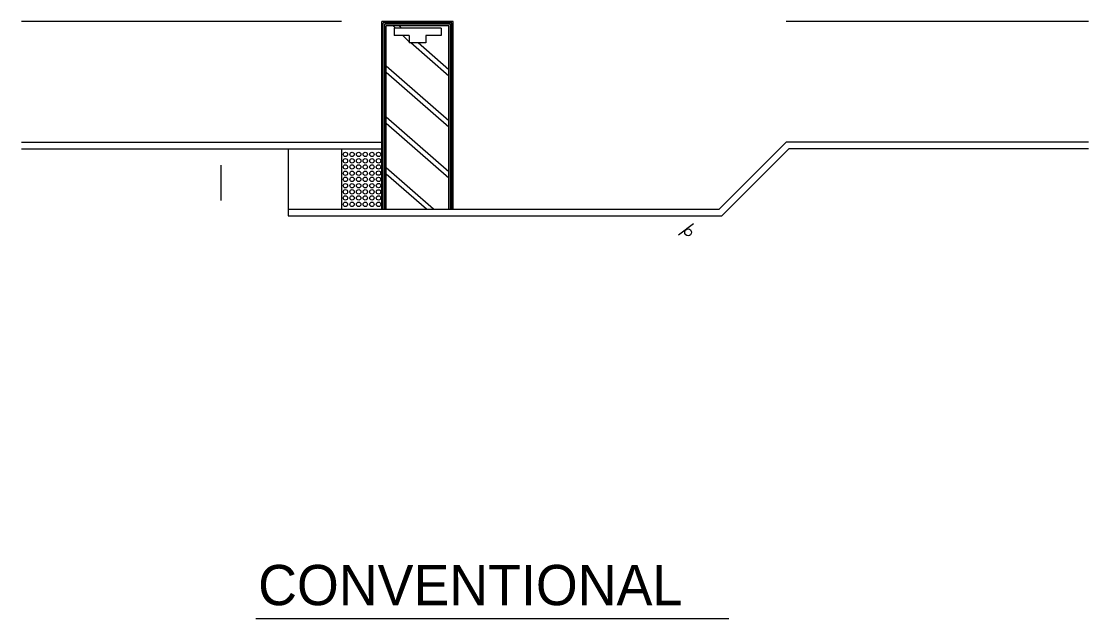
# Model space of a CAD drawing. Extents: x -1640 to -1302, y 567 to 628.
# Drawn here: x -1639.6 to -1560, y 575.9 to 620.4 of the extents above; entities that cross this region are included whole.
import ezdxf

# ---------------------------------------------------------------- set-up
doc = ezdxf.new("R2010")
doc.units = 0
doc.layers.add('mc_MISC-CONST-anno', color=7, linetype='Continuous')
doc.layers.add('mc_SIDEWALK', color=7, linetype='Continuous')

msp = doc.modelspace()

# ---------------------------------------------------------------- linework, layer by layer
at = {"layer": 'mc_MISC-CONST-anno'}
msp.add_line((-1622.127, 575.89), (-1586.841, 575.89), dxfattribs=at)
at = {"layer": 'mc_SIDEWALK'}
for p, q in [((-1615.727, 620.413), (-1639.629, 620.413)), ((-1607.392, 620.413), (-1612.725, 620.413)), ((-1612.725, 606.413), (-1612.725, 620.413)), ((-1612.617, 606.413), (-1612.617, 620.313)), ((-1607.5, 620.305), (-1612.617, 620.305)), ((-1612.559, 620.338), (-1612.559, 620.285)), ((-1612.509, 606.413), (-1612.509, 620.197)), ((-1607.609, 620.197), (-1612.509, 620.197)), ((-1607.725, 620.08), (-1612.392, 620.08)), ((-1612.392, 606.413), (-1612.392, 620.08)), ((-1611.719, 619.915), (-1611.884, 620.08)), ((-1608.298, 619.915), (-1611.819, 619.915)), ((-1611.819, 619.915), (-1611.819, 619.363)), ((-1611.248, 619.915), (-1611.413, 620.08)), ((-1608.298, 619.915), (-1608.298, 619.363)), ((-1607.725, 606.413), (-1607.725, 620.08)), ((-1607.609, 606.413), (-1607.609, 620.197)), ((-1607.559, 620.341), (-1607.559, 620.285)), ((-1607.5, 606.413), (-1607.5, 620.305)), ((-1607.392, 606.413), (-1607.392, 620.413)), ((-1559.98, 620.413), (-1582.559, 620.413)), ((-1610.683, 619.363), (-1611.819, 619.363)), ((-1610.683, 618.879), (-1611.167, 619.363)), ((-1610.683, 619.363), (-1610.683, 618.811)), ((-1608.298, 619.363), (-1609.434, 619.363)), ((-1609.434, 619.363), (-1609.434, 618.811)), ((-1609.434, 618.811), (-1610.683, 618.811)), ((-1607.725, 616.334), (-1610.568, 618.811)), ((-1607.725, 616.805), (-1610.027, 618.811)), ((-1607.725, 612.996), (-1612.392, 617.063)), ((-1607.725, 612.525), (-1612.392, 616.591)), ((-1607.725, 609.209), (-1612.392, 613.276)), ((-1607.725, 608.737), (-1612.392, 612.804)), ((-1639.629, 611.413), (-1612.725, 611.413)), ((-1639.629, 610.913), (-1612.725, 610.913)), ((-1619.727, 610.913), (-1619.727, 605.913)), ((-1615.727, 610.913), (-1615.727, 606.413)), ((-1582.559, 611.413), (-1587.559, 606.413)), ((-1582.352, 610.913), (-1587.352, 605.913)), ((-1559.98, 611.413), (-1582.559, 611.413)), ((-1559.98, 610.913), (-1582.352, 610.913)), ((-1612.727, 610.665), (-1612.727, 606.665)), ((-1624.727, 607.065), (-1624.727, 609.693)), ((-1608.863, 606.413), (-1612.392, 609.488)), ((-1609.404, 606.413), (-1612.392, 609.017)), ((-1619.727, 606.413), (-1587.559, 606.413)), ((-1619.727, 605.913), (-1587.352, 605.913)), ((-1589.469, 605.313), (-1590.59, 604.475))]:
    msp.add_line(p, q, dxfattribs=at)
for centre, radius in [((-1615.442, 610.494), 0.164), ((-1615.442, 610.018), 0.164), ((-1614.948, 610.494), 0.164), ((-1614.948, 610.018), 0.164), ((-1614.455, 610.494), 0.164), ((-1614.455, 610.018), 0.164), ((-1613.961, 610.494), 0.164), ((-1613.961, 610.018), 0.164), ((-1613.468, 610.494), 0.164), ((-1613.468, 610.018), 0.164), ((-1612.974, 610.494), 0.164), ((-1612.974, 610.018), 0.164), ((-1615.442, 609.565), 0.164), ((-1614.948, 609.565), 0.164), ((-1614.455, 609.565), 0.164), ((-1613.961, 609.565), 0.164), ((-1613.468, 609.565), 0.164), ((-1612.974, 609.565), 0.164), ((-1615.442, 609.089), 0.164), ((-1615.442, 608.636), 0.164), ((-1614.948, 609.089), 0.164), ((-1614.948, 608.636), 0.164), ((-1614.455, 609.089), 0.164), ((-1614.455, 608.636), 0.164), ((-1613.961, 609.089), 0.164), ((-1613.961, 608.636), 0.164), ((-1613.468, 609.089), 0.164), ((-1613.468, 608.636), 0.164), ((-1612.974, 609.1), 0.164), ((-1612.974, 608.632), 0.164), ((-1615.442, 608.16), 0.164), ((-1615.442, 607.707), 0.164), ((-1614.948, 608.16), 0.164), ((-1614.948, 607.707), 0.164), ((-1614.455, 608.16), 0.164), ((-1614.455, 607.707), 0.164), ((-1613.961, 608.16), 0.164), ((-1613.961, 607.707), 0.164), ((-1613.468, 608.16), 0.164), ((-1613.468, 607.707), 0.164), ((-1612.974, 608.168), 0.164), ((-1612.974, 607.703), 0.164), ((-1615.442, 607.25), 0.164), ((-1615.442, 606.774), 0.164), ((-1614.948, 607.25), 0.164), ((-1614.948, 606.774), 0.164), ((-1614.455, 607.25), 0.164), ((-1614.455, 606.774), 0.164), ((-1613.961, 607.25), 0.164), ((-1613.961, 606.774), 0.164), ((-1613.468, 607.25), 0.164), ((-1613.468, 606.774), 0.164), ((-1612.974, 607.25), 0.164), ((-1612.974, 606.774), 0.164), ((-1589.875, 604.688), 0.25)]:
    msp.add_circle(centre, radius, dxfattribs=at)

# ---------------------------------------------------------------- texts
at = {"layer": 'mc_MISC-CONST-anno'}
msp.add_text('CONVENTIONAL', height=3, dxfattribs=at).set_placement((-1621.957, 576.893))

doc.saveas('drawing.dxf')
